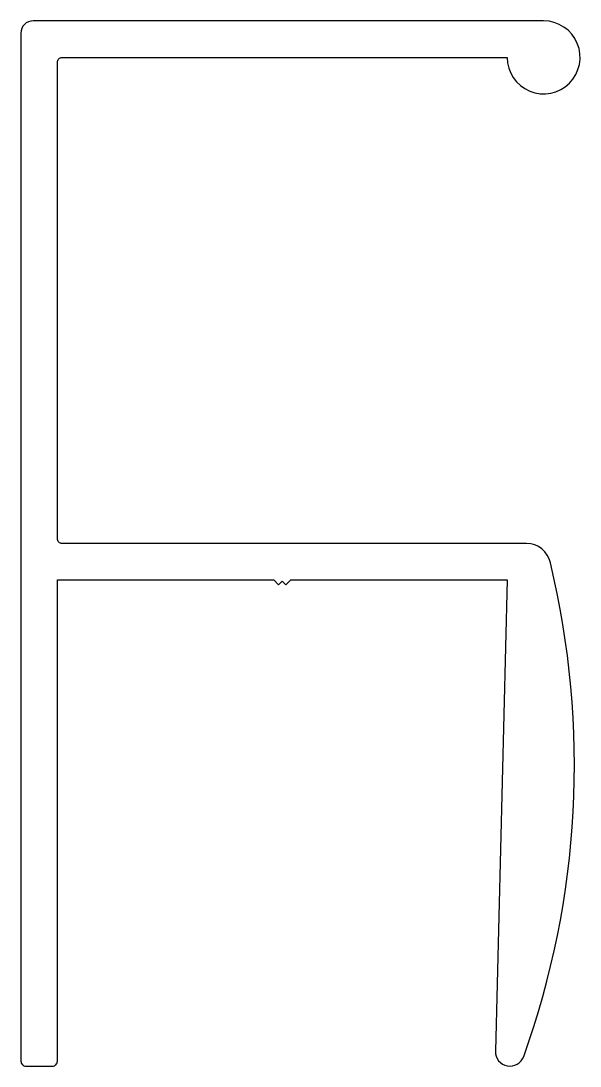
# Model space of a CAD drawing. Extents: x 947.6 to 970.6, y -20.4 to 22.6.
import ezdxf

# ---------------------------------------------------------------- set-up
doc = ezdxf.new("R2010")
doc.units = 0
doc.header["$LTSCALE"] = 15
doc.layers.get('0').update_dxf_attribs({"linetype": 'CONTINUOUS'})

msp = doc.modelspace()

# ---------------------------------------------------------------- linework, layer by layer
msp.add_lwpolyline([(949.296, 1.063, -0.414214), (949.096, 1.263), (949.096, 20.863, -0.414214), (949.296, 21.063), (967.596, 21.063, 2.414214), (969.096, 22.563), (948.096, 22.563, 0.414214), (947.596, 22.063), (947.596, -20.237, 0.414214), (947.796, -20.437), (948.896, -20.437, 0.414214), (949.096, -20.237), (949.096, -0.437), (957.996, -0.437), (958.196, -0.637), (958.346, -0.487), (958.496, -0.637), (958.696, -0.437), (967.596, -0.437), (967.112, -19.822, 0.851628), (968.276, -20.039, 0.146201), (969.375, 0.267, 0.35539), (968.396, 1.063)], format="xyb", close=True)

doc.saveas('drawing.dxf')
